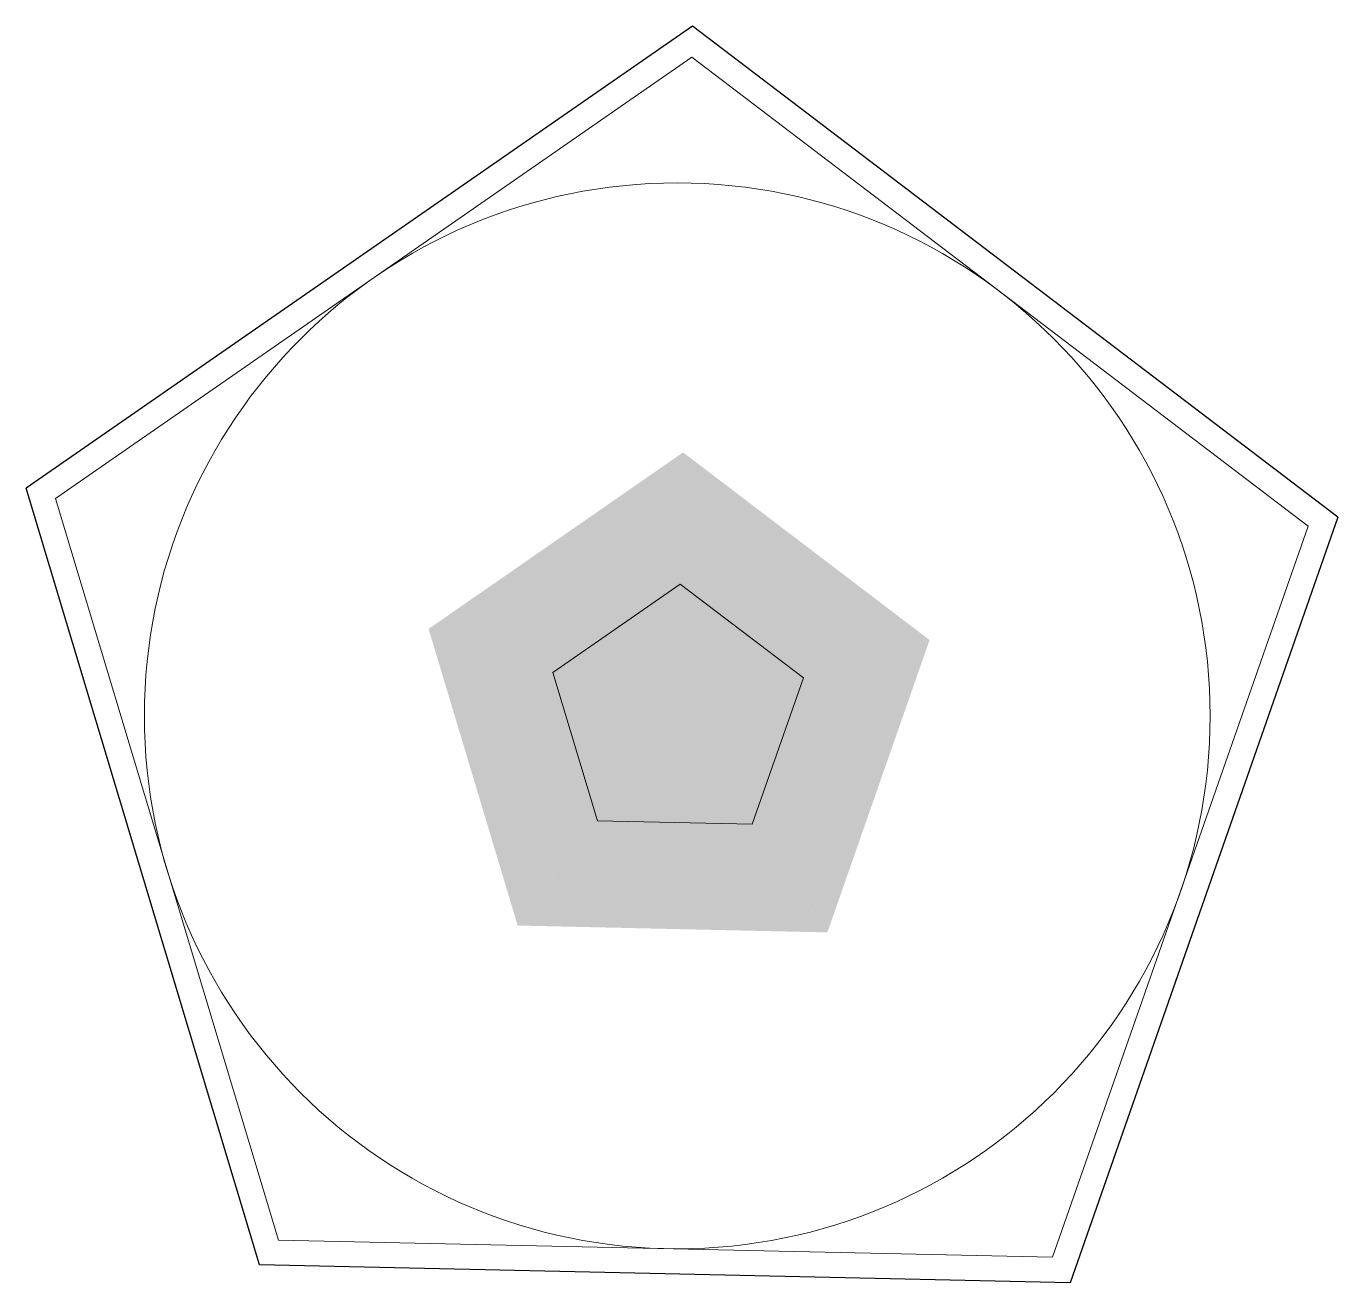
# Model space of a CAD drawing. Header units: feet. Extents: x -1.22 to 1.24, y -1.06 to 1.29.
import ezdxf

# ---------------------------------------------------------------- set-up
doc = ezdxf.new("R2010")
doc.units = ezdxf.units.FT
doc.header["$MEASUREMENT"] = 0
doc.layers.add('3DFACE', color=7, linetype='Continuous')
doc.layers.add('CONTROL POINTS', color=1, linetype='Continuous', lineweight=13)

msp = doc.modelspace()

# ---------------------------------------------------------------- linework, layer by layer
at = {"layer": '3DFACE'}
for p, q in [((0.0287, 1.294), (-1.2218, 0.4272)), ((1.2395, 0.3726), (0.0287, 1.294)), ((-0.7838, -1.03), (-1.2218, 0.4272)), ((1.2395, 0.3726), (0.7374, -1.0637)), ((1.2395, 0.3726), (1.2395, 0.3726)), ((0.7374, -1.0637), (-0.7838, -1.03))]:
    msp.add_line(p, q, dxfattribs=at)
at = {"layer": 'CONTROL POINTS'}
for points in [[(0.7042, -1.0159), (1.1837, 0.3558), (0.0274, 1.2358), (-1.1668, 0.4079), (-0.7485, -0.9836)], [(0.0055, 0.2472), (-0.2334, 0.0816), (-0.1497, -0.1967), (0.1408, -0.2032), (0.2367, 0.0712)]]:
    msp.add_lwpolyline(points, close=True, dxfattribs=at)
for points in [[(-0.2279, 0.3287, 0.5812, 0, 0), (0, 0, 0, 0, 0)], [(0.2422, 0.3183, 0.5812, 0, 0), (0, 0, 0, 0, 0)], [(-0.3831, -0.1151, 0.5812, 0, 0), (0, 0, 0, 0, 0)], [(-0.0089, -0.3999, 0.5812, 0, 0), (0, 0, 0, 0, 0)], [(0.3776, -0.132, 0.5812, 0, 0), (0, 0, 0, 0, 0)]]:
    msp.add_lwpolyline(points, format="xyseb", dxfattribs=at)
msp.add_circle((0, 0), 1, dxfattribs=at)
at = {"layer": 'Defpoints'}
msp.add_point((0, 0), dxfattribs=at)

doc.saveas('drawing.dxf')
